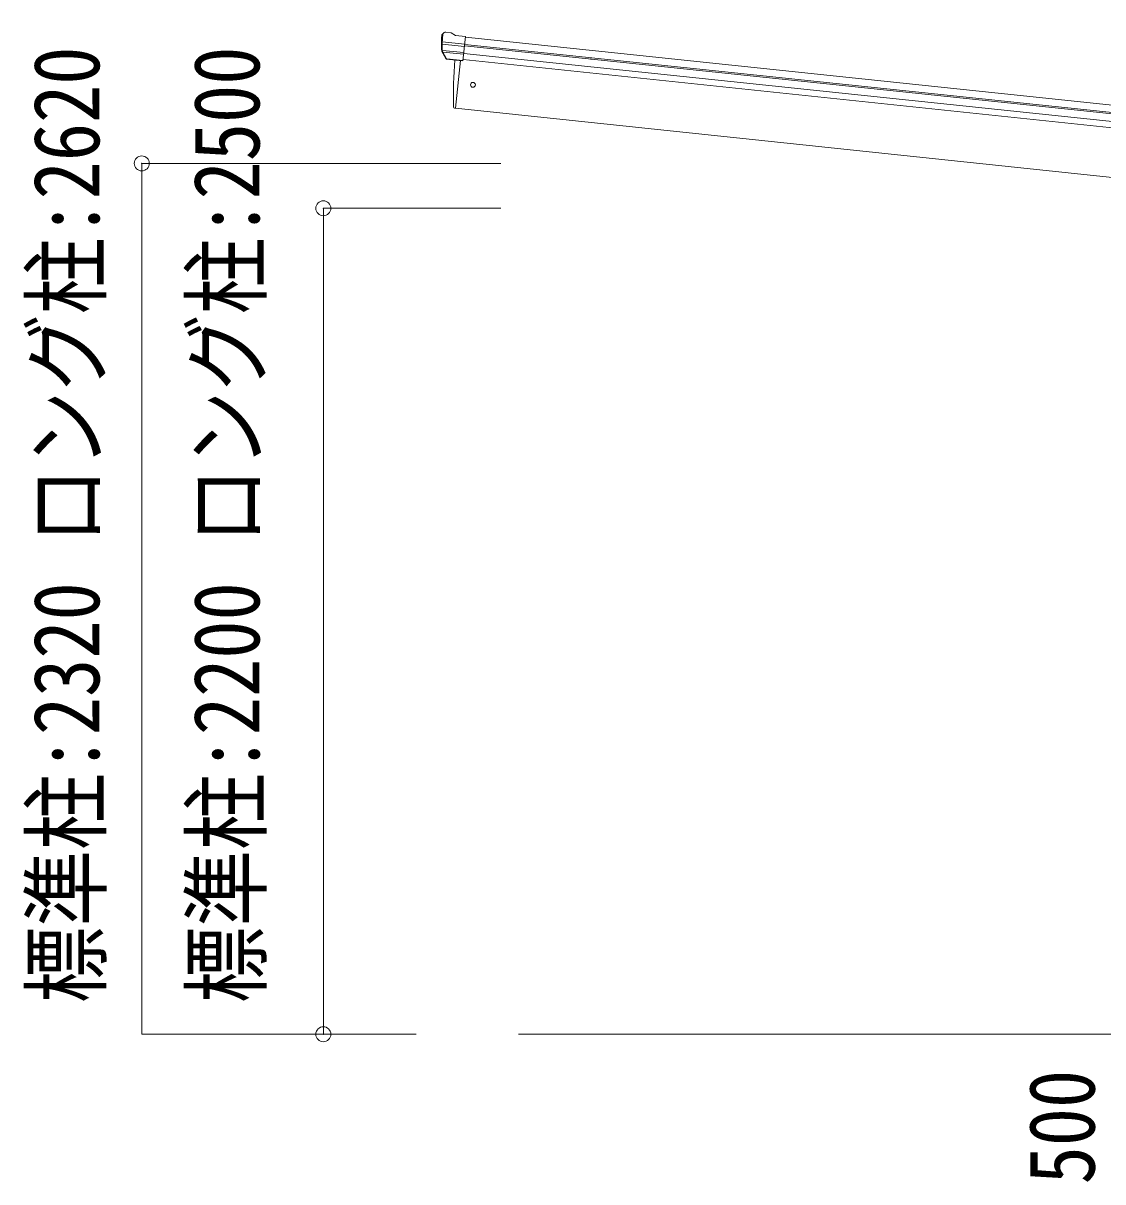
# Model space of a CAD drawing. Units: millimetres, scale not verified. Extents: x -31298 to 11243, y -7760 to 7760.
# Drawn here: x -31298 to -28421, y -4751 to -1664 of the extents above; entities that cross this region are included whole.
import ezdxf
from ezdxf.enums import TextEntityAlignment as Align

# ---------------------------------------------------------------- set-up
doc = ezdxf.new("R2010")
doc.units = ezdxf.units.MM
doc.header["$LTSCALE"] = 40
doc.header["$PDMODE"] = 32
doc.header["$PDSIZE"] = 40
for name, color, linetype, lineweight in [('0-0_0', 7, 'Continuous', 9), ('0-3_ELV2', 4, 'Continuous', 9), ('0-6_OTH_LINE', 6, 'Continuous', 9)]:
    doc.layers.add(name, color=color, linetype=linetype, lineweight=lineweight)
doc.styles.add('ＭＳ ゴシック', font='')
doc.styles.get('ＭＳ ゴシック').set_extended_font_data('MS Gothic')

msp = doc.modelspace()

# ---------------------------------------------------------------- linework, layer by layer
at = {"layer": '0-0_0'}
msp.add_line((-29977.74, -4357.47), (-27613.24, -4357.47), dxfattribs=at)
at = {"layer": '0-3_ELV2'}
for p, q in [((-30182.27, -1697.42), (-30181.96, -1695.57)), ((-30175.7, -1689.52), (-30180.88, -1693.72)), ((-30175.7, -1689.52), (-30175.69, -1689.52)), ((-30158.54, -1689.86), (-30172.03, -1688.44)), ((-30145.71, -1697.24), (-30157.31, -1690.27)), ((-30145.71, -1697.24), (-30119.19, -1700.02)), ((-30181.57, -1720.14), (-30121.97, -1726.41)), ((-30121.35, -1720.55), (-30181.09, -1714.27)), ((-30125.98, -1764.58), (-30119.19, -1700.02)), ((-27520.07, -1998.54), (-30121.83, -1725.09)), ((-27519.64, -1994.36), (-30121.39, -1720.91)), ((-27517.65, -1975.47), (-30119.4, -1702.01)), ((-30171.83, -1758.57), (-30181.96, -1740.31)), ((-30180.73, -1736.9), (-30123.7, -1742.89)), ((-30170.78, -1758.14), (-30180.23, -1739.84)), ((-30179.34, -1741.56), (-30124.17, -1747.36)), ((-27522.16, -2018.4), (-30123.91, -1744.95)), ((-30161.78, -1760.81), (-30169.47, -1760.01)), ((-30169.33, -1759.79), (-30125.95, -1764.35)), ((-30161.53, -1760.93), (-30161.78, -1760.81)), ((-30136.19, -1763.6), (-30161.53, -1760.93)), ((-30132.86, -1763.85), (-30146.25, -1891.24)), ((-30135.92, -1763.53), (-30136.19, -1763.6)), ((-30125.98, -1764.58), (-30135.92, -1763.53)), ((-30125.67, -1761.68), (-27523.92, -2035.14)), ((-30146.25, -1891.24), (-30148.3, -1890.96)), ((-30146.25, -1891.24), (-27612.74, -2157.53))]:
    msp.add_line(p, q, dxfattribs=at)
msp.add_circle((-30099.45, -1828.69), 6.5, dxfattribs=at)
for centre, radius, start, end in [((-29988.71, -1719.07), 192.44, 173.42422, 178.5729), ((-30172.55, -1693.41), 5, 84.04426, 128.95574), ((-30158.86, -1692.84), 3, 59.02369, 83.97631), ((-29981.37, -1718.53), 202, 174, 185.86084), ((-30184.36, -1719.92), 2.74, 355.56588, 0.97849), ((-30181.75, -1721.48), 1.35, 82.08073, 84.8395), ((-29981.37, -1718.53), 200.2, 180.46117, 185.79991), ((-30226.36, -1712.16), 45.32, 354.35482, 357.32878), ((-30179.33, -1738.85), 3, 185.86084, 209), ((-30177.57, -1738.46), 3, 185.79991, 207.30889), ((-30169.22, -1757.11), 2.99, 208.99261, 254.7283), ((-29251.64, -1851.04), 900, 174.35013, 182.36081), ((-30147.88, -1887.98), 3, 182.36081, 262)]:
    msp.add_arc(centre, radius, start, end, dxfattribs=at)
for centre, major_axis, ratio, start_param, end_param in [((-30178.99, -1696.05), (2.34, 1.9), 0.995767, 1.5707963, 2.2972137), ((-30174.61, -1692.5), (-5.88, -1.31), 0.24881, 5.8190815, 5.8226003), ((-30180, -1697.02), (0.87, 5.91), 0.020485, 4.7140547, 5.6117533), ((-29983.68, -1740.48), (20.92, 199.05), 0.994373, 1.5554317, 1.5718064), ((-30171.45, -1756.56), (-1.08, 3.13), 0.040856, 4.1415604, 4.1696818), ((-30169.02, -1756.81), (0.11, 3), 0.642905, 2.0792573, 3.037247), ((-29983.68, -1740.48), (20.92, 199.05), 0.994373, 4.7113789, 4.7277536), ((-30169.08, -1756.91), (-3.53, -2.11), 0.650902, 0.9542299, 1.0270405), ((-30169.15, -1757.02), (-1.66, -2.51), 0.997631, 0.3902369, 0.4789948)]:
    msp.add_ellipse(centre, major_axis=major_axis, ratio=ratio, start_param=start_param, end_param=end_param, dxfattribs=at)
at = {"layer": '0-6_OTH_LINE'}
for p, q in [((-30981.57, -2037.99), (-30025.17, -2037.99)), ((-30981.57, -4357.47), (-30981.57, -2037.99)), ((-30497.92, -2157.47), (-30025.17, -2157.47)), ((-30497.92, -4357.47), (-30497.92, -2157.47)), ((-30981.57, -4357.47), (-30250.83, -4357.47)), ((-30497.92, -4357.47), (-30250.83, -4357.47))]:
    msp.add_line(p, q, dxfattribs=at)
for p in [(-30981.57, -2037.99), (-30497.92, -2157.47), (-30497.92, -4357.47)]:
    msp.add_point(p, dxfattribs=at)

# ---------------------------------------------------------------- texts
at = {"layer": '0-6_OTH_LINE', "color": 7, "style": 'ＭＳ ゴシック', "width": 0.85}
for s, p in [('標準柱:2320 ロング柱:2620 超ロング柱:2920', (-31041.89, -4274.62)), ('標準柱:2200 ロング柱:2500 超ロング柱:2800', (-30615.35, -4274.62)), ('500', (-28390.53, -4757.47))]:
    msp.add_text(s, height=176, rotation=90, dxfattribs=at).set_placement(p, align=Align.BOTTOM_LEFT)

doc.saveas('drawing.dxf')
